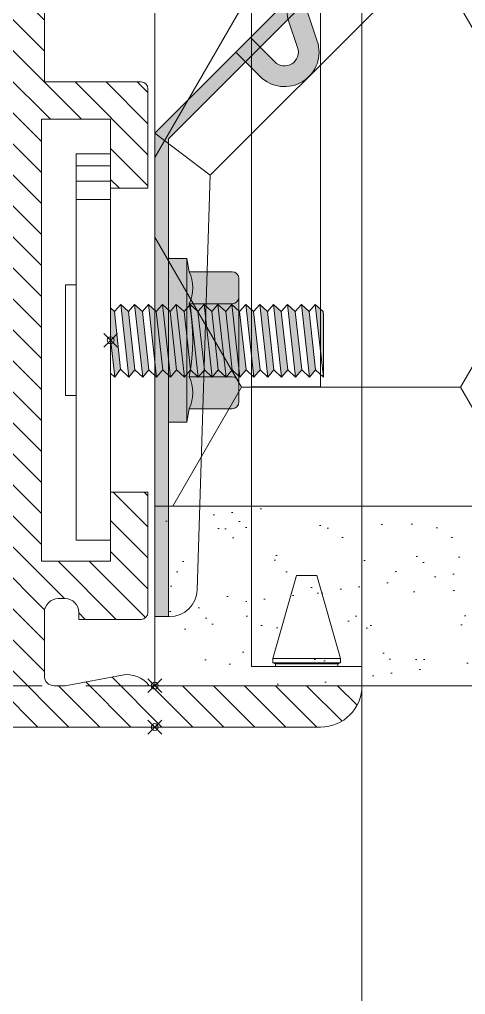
# Model space of a CAD drawing. Header units: millimetres. Extents: x -20000 to 230000, y -17405 to 24510.
# Drawn here: x 53857.7 to 53890, y -14959.4 to -14888.9 of the extents above; entities that cross this region are included whole.
import ezdxf

# ---------------------------------------------------------------- set-up
doc = ezdxf.new("R2010")
doc.units = ezdxf.units.MM
doc.header["$PDMODE"] = 35
doc.header["$PDSIZE"] = 0.5
doc.linetypes.add('CACHE', pattern=[9.524999999999999, 6.35, -3.175])
doc.layers.get('0').update_dxf_attribs({"lineweight": 13})
doc.layers.add('0 - Invisible', color=43, linetype='Continuous', lineweight=0, plot=False)
for name, color, linetype, lineweight in [('1 - Acier', 160, 'Continuous', 13), ('1 - Cotation et texte', 7, 'Continuous', 13), ('1 - INTERROMPU', 253, 'CACHE', 13), ('1 - Isolant', 132, 'Continuous', 13), ('1 - Platre', 252, 'Continuous', 13), ('1 - PVC', 7, 'Continuous', 13)]:
    doc.layers.add(name, color=color, linetype=linetype, lineweight=lineweight)
doc.layers.add('1 - Cache', color=7, linetype='Continuous', lineweight=0, true_color=0xffffff)

# ---------------------------------------------------------------- blocks, each defined once
blk = doc.blocks.new('Rehau - VR MB 190 - Vue de dessus de la joue droite')
at = {"layer": '1 - PVC', "linetype": 'ByBlock'}
for p, q in [((-8, -93.61458048899658), (-8.000000224492396, 1.299999999988358)), ((-2.999999643623596, -73.37538041721564), (-3.00000006754999, -10.61499999999069)), ((0, -40.29051354358671), (0, -193.7999999999884)), ((-3.000000041705789, -73.37538041721564), (-8, -73.37538045819383)), ((-6.448892194559448, -93.04504843405448), (-4.72866535175126, -87.01483236881904)), ((-3.270139693559031, -87.01483236881904), (-4.72866535175126, -87.0148319840082)), ((-1.549912850750843, -93.04504843405448), (-3.270139693559031, -87.01483236881904)), ((-6.448892191925552, -93.34610558737768), (-6.448892194559448, -93.04504843405448)), ((-1.549912850750843, -93.04504843405448), (-6.448892194559448, -93.04504843405448)), ((-1.54991285338474, -93.34610558737768), (-1.549912850750843, -93.04504843405448)), ((0, -93.61458048899658), (-8, -93.61458048899658)), ((-6.24939965250087, -93.41201999108307), (-6.448892191925552, -93.34610558737768)), ((-6.448892191925552, -93.34610558737768), (-1.54991285338474, -93.34610558737768)), ((-6.249399642954813, -93.61458048899658), (-6.249399652821012, -93.41201999090845)), ((-1.749405392809422, -93.41201999108307), (-6.249399652821012, -93.4120202101767)), ((-1.749405392809422, -93.41201999108307), (-1.54991285338474, -93.34610558737768)), ((-1.749405402355478, -93.61458048899658), (-1.74940539248928, -93.41201999090845))]:
    blk.add_line(p, q, dxfattribs=at)
blk = doc.blocks.new('*U214')
at = {"linetype": 'ByBlock'}
blk.add_blockref('Rehau - VR MB 190 - Vue de dessus de la joue droite', (765, 0), dxfattribs=at)
blk = doc.blocks.new('*U520')
at = {"layer": '1 - Isolant'}
h = blk.add_hatch(dxfattribs=at)
h.set_pattern_fill('HONEY', color=256, scale=5)
h.set_pattern_definition([(0, (57.50018129905402, 14.99999999999999), (23.8125, 13.748153225), [15.875, -31.75]), (120, (57.50018129905402, 14.99999999999999), (-23.81249994797095, 13.74815331511695), [15.87499999999996, -31.74999999999992]), (59.99999999999999, (57.50018129905402, 14.99999999999999), (5.202904551637744e-08, 27.49630654011694), [-31.75, 15.875])])
h.paths.add_polyline_path([(150.0000385328185, -72.00000000000001), (150.0000385328185, 0), (17.50014276623553, 0), (17.50014276623553, -72.00000000000001)])
at = {"layer": '1 - Platre'}
h = blk.add_hatch(dxfattribs=at)
h.set_pattern_fill('AR-SAND', color=256, scale=0.1)
h.set_pattern_definition([(37.50000000000001, (57.50018129905402, 14.99999999999999), (-0.1600031295984046, 4.894132373293424), [0, -3.860800000000001, 0, -4.318000000000001, 0, -4.1275]), (7.499999999999999, (57.50018129905402, 14.99999999999999), (4.495232831380027, 7.168251005683543), [0, -2.0828, 0, -3.4798, 0, -1.3335]), (327.5, (54.37598129905402, 14.99999999999999), (7.90992370241458, 0.01437184678545691), [0, -1.27, 0, -4.572, 0, -5.969]), (317.5, (54.37598129905402, 14.99999999999999), (7.635564524722972, 2.229293232572162), [0, -0.635, 0, -2.9972, 0, -3.429])])
h.paths.add_polyline_path([(150.0000385328185, -85), (150.0000385328185, -72.00000000000001), (17.50014276623553, -72.00000000000001), (17.50014276623553, -85)])
at = {"layer": '1 - Isolant'}
blk.add_lwpolyline([(150.0000385328185, 0), (17.50014276623553, 0), (17.50014276623553, -72.00000000000001), (150.0000385328185, -72.00000000000001)], dxfattribs=at)
at = {"layer": '1 - Platre'}
blk.add_lwpolyline([(150.0000385328185, -72.00000000000001), (17.50014276623553, -72.00000000000001), (17.50014276623553, -85), (150.0000385328185, -85)], dxfattribs=at)
blk = doc.blocks.new('*U788')
at = {"layer": '1 - Acier', "linetype": 'ByBlock'}
h = blk.add_hatch(color=256, dxfattribs=at)
h.paths.add_polyline_path([(0, -40), (1, -40.76197140813565), (1, -70), (0, -70)])
h.paths.add_polyline_path([(5.857864376266662, -34.14213562373152), (6.564971157458785, -34.84924240491819), (1, -40.41421356237333), (1, -40.76197140813565), (0, -40)])
h.paths.add_polyline_path([(10.16616928677104, -29.83383071323078, 0.2679491924311267), (9.648531196566182, -31.76568236580897), (7.625631329232419, -33.7885822331391), (6.918524548047571, -33.08147545195243)])
h.paths.add_polyline_path([(31.76568236581079, -9.648531196564363, 0.2679491924311219), (29.83383071322896, -10.16616928676922), (33.08147545195243, -6.91852454804939), (33.78858223313728, -7.625631329236057)])
h.paths.add_polyline_path([(40, 0), (40.76197140813747, -1), (40.41421356237697, -1), (34.84924240491819, -6.564971157456966), (34.14213562373334, -5.8578643762703)])
h.paths.add_polyline_path([(40.76197140813747, -1), (40, 0), (75, 0), (75, -1)])
blk.add_hatch(color=256, dxfattribs=at).paths.add_polyline_path([(10.16616928677104, -29.83383071323078, 0.2854064935530194), (9.686145479201514, -31.8898112008319), (10.34051696717506, -33.82125216111854, -0.7934172392961093), (8.68629150101333, -34.84924240491819), (6.918524548047572, -33.08147545195243), (5.857864376266664, -34.14213562373153), (7.625631329232419, -35.90990257669728, 0.7934172392920249), (11.76119499462948, -33.33992696719724), (11.00711972512363, -31.11420061843455), (31.11420061843091, -11.00711972512545), (33.33992696719361, -11.76119499462948, 0.7934172392918747), (35.9099025766991, -7.625631329236057), (34.14213562373335, -5.857864376270299), (33.08147545195243, -6.918524548049392), (34.84924240491819, -8.686291501016967, -0.7934172392860858), (33.82125216112036, -10.34051696717324), (31.8898112008319, -9.686145479201514, 0.2854064935532358), (29.83383071322896, -10.16616928676922)])
for p, q in [((40, 0), (20, -20)), ((40, 0), (75, 0)), ((40, 0), (43.05791085641249, -4.01315695545054)), ((75, 0), (75, -1.064573057126836)), ((40.41421356237697, -1), (20.70710678118485, -20.70710678118667)), ((75, -1), (40.41421356237697, -1)), ((43.05791085641249, -4.01315695545054), (73.06561491591128, -3.063496438051516)), ((43.05791085641249, -4.01315695545054), (23.53553390593152, -23.53553390593333)), ((34.14213562373334, -5.8578643762703), (33.08147545195243, -6.91852454804939)), ((34.14213562373334, -5.8578643762703), (33.08147545195243, -6.91852454804939)), ((35.9099025766991, -7.625631329236057), (34.14213562373334, -5.8578643762703)), ((35.9099025766991, -7.625631329236057), (34.14213562373334, -5.8578643762703)), ((34.84924240491819, -8.686291501016967), (33.08147545195243, -6.91852454804939)), ((34.84924240491819, -8.686291501016967), (33.08147545195243, -6.91852454804939)), ((33.82125216112036, -10.34051696717324), (31.8898112008319, -9.686145479201514)), ((33.82125216112036, -10.34051696717324), (31.8898112008319, -9.686145479201514)), ((33.33992696719361, -11.76119499462948), (31.11420061843091, -11.00711972512545)), ((33.33992696719361, -11.76119499462948), (31.11420061843091, -11.00711972512545)), ((35.9099025766991, -11.16116523516939), (35.9099025766991, -11.16116523516939)), ((35.9099025766991, -11.16116523516939), (35.9099025766991, -11.16116523516939))]:
    blk.add_line(p, q, dxfattribs=at)
for centre, radius, start, end in [((73, -1.064573057126836), 2, 271.8800662418404, 0), ((34.14213562373334, -9.393398282201815), 2.5, 251.2836386331669, 45.0000000000737), ((34.14213562373334, -9.393398282201815), 2.5, 251.2836386331669, 45.0000000000737), ((34.14213562373334, -9.393398282201815), 1, 251.2836386331669, 45.0000000000737), ((34.14213562373334, -9.393398282201815), 1, 251.2836386331669, 45.0000000000737), ((31.24804427560593, -11.58038284914255), 2, 71.28363863316694, 134.9999999999263), ((31.24804427560593, -11.58038284914255), 2, 71.28363863316694, 134.9999999999263)]:
    blk.add_arc(centre, radius, start, end, dxfattribs=at)
blk = doc.blocks.new('*U813')
at = {"layer": '1 - Acier', "linetype": 'ByBlock'}
h = blk.add_hatch(color=256, dxfattribs=at)
h.paths.add_polyline_path([(-0.1319388488609541, 9.094947017729282e-13), (-2.341059734662849, 9.094947017729282e-13), (-2.071149410279758, -0.2876097322105124), (2.100806369788188, -0.7085434022692425), (2.672532832795696, -0.3116070413443595)])
h.paths.add_polyline_path([(-2.598227167200093, -0.7321226444573767), (-2.071149410285215, -1.293763600085185), (2.145455075873543, -1.76227382147863), (2.672532832799334, -1.317760909228127)])
h.paths.add_polyline_path([(-2.598227167203731, -1.738276512335688), (-2.071149410281577, -2.299917467968953), (2.145455075879, -2.768427689362397), (2.672532832797515, -2.323914777110076)])
h.paths.add_polyline_path([(-2.598227167201912, -2.744430380219455), (-2.071149410285215, -3.306071335849083), (2.145455075879, -3.774581557242527), (2.672532832797515, -3.330068644990206)])
h.paths.add_polyline_path([(-2.598227167200093, -3.750584248103223), (-2.071149410283396, -4.312225203731032), (2.145455075879, -4.780735425126295), (2.672532832797515, -4.336222512872155)])
h.paths.add_polyline_path([(-2.598227167201912, -4.756738115983353), (-2.071149410283396, -5.3183790716148), (2.145455075880819, -5.786889293008244), (2.672532832799334, -5.342376380754104)])
h.paths.add_polyline_path([(-2.598227167201912, -5.762891983865302), (-2.071149410285215, -6.324532939494929), (2.145455075877181, -6.793043160886555), (2.672532832797515, -6.348530248637871)])
h.paths.add_polyline_path([(-2.598227167201912, -6.769045851747251), (-2.071149410285215, -7.330686807378697), (2.145455075877181, -7.799197028770323), (2.672532832797515, -7.35468411651982)])
h.paths.add_polyline_path([(-2.598227167200093, -7.7751997196292), (-2.071149410283396, -8.336840675260646), (2.145455075880819, -8.805350896652271), (2.672532832799334, -8.360837984398131)])
h.paths.add_polyline_path([(-2.598227167203731, -8.78135358750933), (-2.071149410283396, -9.342994543142595), (2.145455075879, -9.81150476453604), (2.672532832795696, -9.366991852281899)])
h.paths.add_polyline_path([(-2.598227167201912, -9.787507455391278), (-2.071149410283396, -10.34914841102272), (2.145455075879, -10.81765863241617), (2.672532832797515, -10.37314572016567)])
h.paths.add_polyline_path([(-2.598227167201912, -10.79366132327323), (-2.071149410283396, -11.35530227890649), (2.145455075875362, -11.82381250029994), (2.672532832795696, -11.3792995880458)])
h.paths.add_polyline_path([(-2.598227167201912, -11.79981519115518), (-2.071149410283396, -12.36145614678844), (2.145455075877181, -12.82996636818007), (2.672532832799334, -12.38545345592956)])
h.paths.add_polyline_path([(-2.598227167201912, -12.80596905903712), (-2.071149410283396, -13.36761001467039), (2.145455075877181, -13.83612023606383), (2.672532832795696, -13.39160732380969)])
h.paths.add_polyline_path([(-2.598227167200093, -13.81212292692271), (-2.071149410283396, -14.37376388255052), (2.145455075879, -14.84227410394396), (2.672532832799334, -14.39776119169346)])
h.paths.add_polyline_path([(-2.598227167201912, -14.81827679480284), (-2.071149410283396, -15.37991775043429), (-1.809540957738135, -15.40898527014633), (2.666520869714077, -15.40898527015179), (2.672532832793877, -15.40391505957177)])
for p, q in [((-2.598227167201912, -1.738276512339326), (-2.5702682626561, -1.714697270149372)), ((-2.071149410283396, -2.299917467968953), (-2.598227167201912, -1.738276512339326)), ((-2.598227167201912, -2.744430380219455), (-2.071149410283396, -2.299917467968953)), ((-2.071149410283396, -3.306071335850902), (-2.598227167201912, -2.744430380219455)), ((-2.598227167201912, -2.744430380219455), (2.672532832797515, -3.330068644990206)), ((2.672532832797515, -3.330068644990206), (2.145455075877181, -2.768427689360578)), ((-2.598227167201912, -3.750584248101404), (-2.071149410283396, -3.306071335850902)), ((2.145455075877181, -3.774581557242527), (-2.071149410283396, -3.306071335850902)), ((2.672532832797515, -3.330068644990206), (2.145455075877181, -3.774581557242527)), ((-2.071149410283396, -4.312225203732851), (-2.598227167201912, -3.750584248101404)), ((-2.598227167201912, -3.750584248101404), (2.672532832797515, -4.336222512872155)), ((2.672532832797515, -4.336222512872155), (2.145455075877181, -3.774581557242527)), ((-2.598227167201912, -4.756738115983353), (-2.071149410283396, -4.312225203732851)), ((-2.071149410283396, -5.3183790716148), (-2.598227167201912, -4.756738115983353)), ((-2.598227167201912, -4.756738115983353), (2.672532832797515, -5.342376380754104)), ((2.145455075877181, -4.780735425124476), (-2.071149410283396, -4.312225203732851)), ((2.672532832797515, -4.336222512872155), (2.145455075877181, -4.780735425124476)), ((2.672532832797515, -5.342376380754104), (2.145455075877181, -4.780735425124476)), ((-2.598227167201912, -5.762891983865302), (-2.071149410283396, -5.3183790716148)), ((2.145455075877181, -5.786889293006425), (-2.071149410283396, -5.3183790716148)), ((2.672532832797515, -5.342376380754104), (2.145455075877181, -5.786889293006425)), ((-2.071149410283396, -6.324532939496748), (-2.598227167201912, -5.762891983865302)), ((-2.598227167201912, -5.762891983865302), (2.672532832797515, -6.348530248636052)), ((-2.598227167201912, -6.769045851747251), (-2.071149410283396, -6.324532939496748)), ((2.145455075877181, -6.793043160888374), (-2.071149410283396, -6.324532939496748)), ((2.672532832797515, -6.348530248636052), (2.145455075877181, -5.786889293006425)), ((2.672532832797515, -6.348530248636052), (2.145455075877181, -6.793043160888374)), ((-2.071149410283396, -7.330686807378697), (-2.598227167201912, -6.769045851747251)), ((-2.598227167201912, -6.769045851747251), (2.672532832797515, -7.354684116518001)), ((2.672532832797515, -7.354684116518001), (2.145455075877181, -6.793043160888374)), ((-2.598227167201912, -7.7751997196292), (-2.071149410283396, -7.330686807378697)), ((2.145455075877181, -7.799197028770323), (-2.071149410283396, -7.330686807378697)), ((2.672532832797515, -7.354684116518001), (2.145455075877181, -7.799197028770323)), ((-2.071149410283396, -8.336840675260646), (-2.598227167201912, -7.7751997196292)), ((-2.598227167201912, -7.7751997196292), (2.672532832797515, -8.36083798439995)), ((-2.598227167201912, -8.781353587511148), (-2.071149410283396, -8.336840675260646)), ((2.145455075877181, -8.805350896652271), (-2.071149410283396, -8.336840675260646)), ((2.672532832797515, -8.36083798439995), (2.145455075877181, -7.799197028770323)), ((2.672532832797515, -8.36083798439995), (2.145455075877181, -8.805350896652271)), ((-2.071149410283396, -9.342994543142595), (-2.598227167201912, -8.781353587511148)), ((-2.598227167201912, -8.781353587511148), (2.672532832797515, -9.366991852281899)), ((2.672532832797515, -9.366991852281899), (2.145455075877181, -8.805350896652271)), ((-2.598227167201912, -9.787507455393097), (-2.071149410283396, -9.342994543142595)), ((-2.071149410283396, -10.34914841102454), (-2.598227167201912, -9.787507455393097)), ((-2.598227167201912, -9.787507455393097), (2.672532832797515, -10.37314572016385)), ((2.145455075877181, -9.81150476453422), (-2.071149410283396, -9.342994543142595)), ((2.672532832797515, -9.366991852281899), (2.145455075877181, -9.81150476453422)), ((2.672532832797515, -10.37314572016385), (2.145455075877181, -9.81150476453422)), ((-2.598227167201912, -10.79366132327505), (-2.071149410283396, -10.34914841102454)), ((2.145455075877181, -10.81765863241617), (-2.071149410283396, -10.34914841102454)), ((2.672532832797515, -10.37314572016385), (2.145455075877181, -10.81765863241617)), ((-2.071149410283396, -11.35530227890649), (-2.598227167201912, -10.79366132327505)), ((-2.598227167201912, -10.79366132327505), (2.672532832797515, -11.3792995880458)), ((2.672532832797515, -11.3792995880458), (2.145455075877181, -10.81765863241617)), ((-2.598227167201912, -11.79981519115699), (-2.071149410283396, -11.35530227890649)), ((-2.071149410283396, -12.36145614678844), (-2.598227167201912, -11.79981519115699)), ((-2.598227167201912, -11.79981519115699), (2.672532832797515, -12.38545345592775)), ((2.145455075877181, -11.82381250029812), (-2.071149410283396, -11.35530227890649)), ((2.672532832797515, -11.3792995880458), (2.145455075877181, -11.82381250029812)), ((2.672532832797515, -12.38545345592775), (2.145455075877181, -11.82381250029812)), ((-2.598227167201912, -12.80596905903894), (-2.071149410283396, -12.36145614678844)), ((2.145455075877181, -12.82996636818007), (-2.071149410283396, -12.36145614678844)), ((2.672532832797515, -12.38545345592775), (2.145455075877181, -12.82996636818007)), ((-2.071149410283396, -13.36761001467039), (-2.598227167201912, -12.80596905903894)), ((-2.598227167201912, -12.80596905903894), (2.672532832797515, -13.39160732380969)), ((-2.598227167201912, -13.81212292692089), (-2.071149410283396, -13.36761001467039)), ((2.145455075877181, -13.83612023606202), (-2.071149410283396, -13.36761001467039)), ((2.672532832797515, -13.39160732380969), (2.145455075877181, -12.82996636818007)), ((2.672532832797515, -13.39160732380969), (2.145455075877181, -13.83612023606202)), ((-2.071149410283396, -14.37376388255234), (-2.598227167201912, -13.81212292692089)), ((-2.598227167201912, -13.81212292692089), (2.672532832797515, -14.39776119169164)), ((2.672532832797515, -14.39776119169164), (2.145455075877181, -13.83612023606202)), ((-2.598227167201912, -14.81827679480284), (-2.071149410283396, -14.37376388255234)), ((-2.071149410283396, -15.37991775043429), (-2.598227167201912, -14.81827679480284)), ((-2.598227167201912, -14.81827679480284), (2.672532832797515, -15.40391505957359)), ((2.145455075877181, -14.84227410394396), (-2.071149410283396, -14.37376388255234)), ((2.672532832797515, -14.39776119169164), (2.145455075877181, -14.84227410394396)), ((-2.598227167201912, -15.40898527014997), (-2.598227167201912, -15.40898527014997)), ((-1.809540957749049, -15.40898527014633), (-2.071149410283396, -15.37991775043429)), ((2.666520869712258, -15.40898527015179), (-1.809540957749049, -15.40898527014633)), ((2.672532832797515, -15.40391505957359), (2.145455075877181, -14.84227410394396)), ((2.672532832797515, -15.40391505957359), (2.666520869712258, -15.40898527015179))]:
    blk.add_line(p, q, dxfattribs=at)
for points in [[(4.000000000000001, 2.499999999999091), (4.000000000000001, 3.269392237766624), (-4, 3.269392237766624), (-4, 2.500000000000909)], [(-12.63378229391128, 2.500000000000909), (-12.63378229391128, 9.094947017729282e-13)], [(-11.52694870436244, 2.500000000000909), (-11.52694870436244, 9.094947017729282e-13)], [(-10.17949923135529, 2.500000000000909), (-10.17949923135529, 9.094947017729282e-13)], [(-2.071149410283396, -1.293763600087004), (-2.598227167201912, -0.7321226444573767), (2.672532832797515, -1.317760909228127), (2.100806369786369, -0.7085434022692425), (-2.071149410283396, -0.2876097322068745), (-2.341059734664668, 9.094947017729282e-13)], [(2.380101985747388, 9.094947017729282e-13), (2.672532832797515, -0.3116070413461784), (-0.1319388488664111, 9.094947017729282e-13)], [(-2.598227167201912, -0.7321226444573767), (-2.071149410283396, -0.2876097322068745)], [(2.672532832797515, -0.3116070413461784), (2.100806369786369, -0.7085434022692425)], [(2.672532832797515, -1.317760909228127), (2.145455075877181, -1.76227382147863)]]:
    blk.add_lwpolyline(points, dxfattribs=at)
for points in [[(-13.5, 2.500000000000909), (-13.5, 9.094947017729282e-13), (14.45930138959739, -9.094947017729282e-13), (14.45930138959739, 2.499999999999091)], [(2.145455075877181, -1.76227382147863), (2.672532832797515, -2.323914777110076), (-2.598227167201912, -1.738276512339326), (-2.071149410283396, -1.293763600087004)], [(2.672532832797515, -2.323914777110076), (-2.598227167201912, -1.738276512339326), (-2.071149410283396, -2.299917467968953), (2.145455075877181, -2.768427689360578)]]:
    blk.add_lwpolyline(points, close=True, dxfattribs=at)
blk = doc.blocks.new('*U814')
at = {"layer": '1 - Acier', "linetype": 'ByBlock'}
h = blk.add_hatch(color=256, dxfattribs=at)
h.paths.add_polyline_path([(5.929604999999363, 1.317689999999857), (4.96329372923902, 1.493380243078718), (4.685162751720789, 1.607638021439925), (4.396052781119586, 1.690278267478789), (4.099554961920155, 1.740276696838919), (3.799334229241147, 1.757011359839453), (3.499115253480348, 1.740276696838919), (3.202613920439042, 1.690278267478789), (2.913505706759686, 1.607638021439925), (2.635379999999721, 1.493380243078718), (1.982281885319033, 1.608462016920384), (1.324262637721411, 1.690865078759089), (0.6629544358802448, 1.740392653558956), (7.105427357601002e-15, 1.756914729239725), (-0.6629526789602025, 1.740392653560775), (-1.32426088079955, 1.690865078760908), (-1.982281885320837, 1.608462016920384), (-2.635392298439903, 1.493380243080537), (-2.913525032879981, 1.607638021439925), (-3.202633246559337, 1.690278267480608), (-3.499131065760587, 1.740273183000681), (-3.799353555359623, 1.757007846001216), (-4.099570774200394, 1.740273183000681), (-4.396072107239881, 1.690274753640551), (-4.685178564001028, 1.607638021439925), (-4.963306027681021, 1.493380243080537), (-5.929604999999349, 1.317689999999857)])
h.paths.add_polyline_path([(-3.135392298439903, 5.095071513840594, -0.4142135623731282), (-2.635392298439903, 4.595071513840594, -0.4142135623730951), (-2.135392298439903, 5.095071513838775)])
h.paths.add_polyline_path([(2.135379999999721, 5.095071513838775, -0.4142135623731282), (2.635379999999721, 4.595071513838775, -0.4142135623730951), (3.135379999999721, 5.095071513838775)])
at = {"layer": '1 - Cache'}
h = blk.add_hatch(color=256, dxfattribs=at)
h.paths.add_polyline_path([(2.635379999999721, 1.493380243078718), (2.913505706759685, 1.607638021439925), (3.202613920439044, 1.690278267478789), (3.499115253480345, 1.740276696838919), (3.799334229239329, 1.757011359839453), (4.099554961920155, 1.740276696838919), (4.396052781119587, 1.690278267478788), (4.685162751718972, 1.607638021439926), (4.96329372923902, 1.493380243078718), (4.96329372923902, 4.595071513838775, 0.4142135623730951), (4.46329372923902, 5.095071513838775), (3.135379999999841, 5.095071513839093, 0.4142135623733516), (2.635379999999721, 4.595071513838775)])
h.paths.add_polyline_path([(0.6629544358802427, 1.740392653558956), (1.324262637719597, 1.690865078759088), (1.982281885319036, 1.608462016920385), (2.635379999999721, 1.493380243078718), (2.635379999999721, 4.595071513838775, -0.4142135623733516), (3.135379999999841, 5.095071513839093), (-3.135392298439903, 5.095071513840594, -0.4142135623730951), (-2.635392298439903, 4.595071513840594), (-2.635392298439903, 1.493380243080537), (-1.982281885320844, 1.608462016920383), (-1.324260880799536, 1.690865078760909), (-0.6629526789602057, 1.740392653560775), (1.013590467041649e-14, 1.756914729239724)])
h.paths.add_polyline_path([(-4.963306027681022, 1.493380243080537), (-4.685178564001024, 1.607638021439925), (-4.396072107239887, 1.690274753640551), (-4.099570774200391, 1.740273183000682), (-3.799353555359622, 1.757007846001215), (-3.499131065760588, 1.740273183000682), (-3.202633246561156, 1.690278267480608), (-2.91352503287998, 1.607638021439924), (-2.635392298439903, 1.493380243080537), (-2.635392298439903, 4.595071513840594, 0.4142135623730951), (-3.135392298439903, 5.095071513840594), (-4.463306027681021, 5.095071513840594, 0.4142135623730951), (-4.963306027681021, 4.595071513840594)])
h.paths.add_polyline_path([(5.929604999999357, 0), (5.929604999999362, 1.317689999999857), (-5.929604999999349, 1.317689999999857), (-5.929604999999349, 0)])
at = {"layer": '1 - Acier', "linetype": 'ByBlock'}
for points in [[(-5.929604999999349, 1.317689999999857), (-4.963306027681021, 1.493380243080537), (-4.685178564001028, 1.607638021439925), (-4.396072107239881, 1.690274753640551), (-4.099570774200394, 1.740273183000681), (-3.799353555359623, 1.757007846001216), (-3.499131065760587, 1.740273183000681), (-3.202633246561156, 1.690278267480608), (-2.913525032879981, 1.607638021439925), (-2.635392298439903, 1.493380243080537), (-1.982281885320837, 1.608462016920384), (-1.32426088079955, 1.690865078760908), (-0.6629526789602025, 1.740392653560775), (7.105427357601002e-15, 1.756914729239725), (0.6629544358802448, 1.740392653558956), (1.324262637719592, 1.690865078759089), (1.982281885319033, 1.608462016920384), (2.635379999999721, 1.493380243078718), (2.635379999999721, 4.595071513838775, -0.414213562373095), (3.135379999999721, 5.095071513838775)], [(-4.963306027681021, 1.493380243080537), (-4.963306027681021, 4.595071513840594, -0.414213562373095), (-4.463306027681021, 5.095071513840594), (-3.135392298439903, 5.095071513840594)], [(5.929604999999363, 1.317689999999857), (4.96329372923902, 1.493380243078718), (4.96329372923902, 4.595071513838775, 0.414213562373095), (4.46329372923902, 5.095071513838775), (-3.135392298439903, 5.095071513840594, -0.414213562373095), (-2.635392298439903, 4.595071513840594), (-2.635392298439903, 1.493380243080537)]]:
    blk.add_lwpolyline(points, format="xyb", dxfattribs=at)
blk.add_lwpolyline([(2.635379999999721, 1.493380243078718), (2.913505706759686, 1.607638021439925), (3.202613920439042, 1.690278267478789), (3.499115253480348, 1.740276696838919), (3.799334229239328, 1.757011359839453), (4.099554961920155, 1.740276696838919), (4.396052781119586, 1.690278267478789), (4.68516275171897, 1.607638021439925), (4.96329372923902, 1.493380243078718)], dxfattribs=at)
blk.add_lwpolyline([(-5.929604999999349, 1.317689999999857), (-5.929604999999349, 0), (5.929604999999356, 0), (5.929604999999363, 1.317689999999857)], close=True, dxfattribs=at)
blk = doc.blocks.new('*U815')
for name, p, rotation in [('*U813', (0, 0), 90), ('*U814', (4.200000000011637, 0), 270)]:
    blk.add_blockref(name, p, dxfattribs=dict(rotation=rotation))
blk = doc.blocks.new('Rehau - DL98')
at = {"layer": '1 - PVC', "linetype": 'ByBlock'}
h = blk.add_hatch(dxfattribs=at)
h.set_pattern_fill('ANSI31', color=256, scale=0.5, angle=270, style=0)
h.set_pattern_definition([(315, (98, 0), (1.122532015133644, 1.122532015133644), [])])
h.paths.add_polyline_path([(1.879529492071015, 37.82031643489609, 0.3966685553808879), (0, 35.8239480178454), (0, 0), (1.799999999988358, 0, 0.4689688986931894), (3.766506847430719, 2.364487062906846), (2.999999999985448, 6.499999999883585), (3, 14.99999999994179), (38, 15), (39.80000000000291, 15, 0.4689688986932354), (41.76650684743072, 17.36448706290685), (41, 21.5), (41, 22.5, -0.4142135623730951), (41.5, 23), (51.30000000000291, 23), (51.30000000000291, 16, 0.4142135623730951), (51.80000000000291, 15.5), (58.99999999998545, 15.5), (59, 18.20000000001164), (54.00000000001455, 18.20000000001164), (54.00000000001455, 23.20000000006985), (68, 23.20000000001164), (86.00000000001455, 23.20000000001164), (86.00000000001455, 18.20000000001164), (81.00000000001455, 18.20000000001164), (80.99999999998545, 15.5), (89.69999999999709, 15.5, 0.4142135623730951), (90.19999999999709, 16), (90.19999999999709, 20.5), (89.69999999999709, 20.5, -0.4142135623730951), (88.69999999999709, 21.5), (88.69999999999709, 22, -0.4142135623730951), (89.69999999999709, 23), (94.30000000000291, 23, -0.4142135623731307), (95, 22.29999999998836), (95.00000000001455, 21.5), (94.23349315256928, 17.36448706290685, 0.2850017038207022), (95, 15.40000000002328), (95, 15), (97.99999999998545, 15), (98, 25.90000000002328), (98, 66, 0.4142135623730951), (97, 67), (93, 67), (92.99999999998545, 64.29999999998836), (95.30000000000291, 64.29999999998836), (95.30000000000291, 60, -0.4142135623730951), (94.30000000000291, 59), (88.5, 59, -0.4142135623730951), (87.5, 60), (87.5, 60.5, -0.4142135623730951), (88.5, 61.5), (89, 61.5), (89, 67), (86.49999999998545, 67), (86.7624659905996, 64), (68.32562743491144, 62.5489893371705), (67.99999999998545, 62.22336190222995), (67.72188789721986, 62.50147400511196), (51.57845909573371, 61.23095860442845, -0.4374089726612938), (50.5, 62.22787593811518), (50.5, 77.5), (52, 77.5), (52, 80.00525588833261, 0.3394542588165427), (51.85176380905614, 80.19844105356606), (50.75176380902121, 80.49318516528001, 0.493145426031467), (50.5, 80.29999999998836), (50.5, 79.54999999998836, -0.4931454260510824), (50.12235428644635, 79.26022225210909), (47.37059047745424, 79.99755514250137, -0.3394542588633446), (47, 80.48051805567229), (47, 83.51948194432771, -0.3394542588633955), (47.37059047745424, 84.00244485749863), (50.1223542864609, 84.73977774789091, -0.4931454260917456), (50.5, 84.44999999995343), (50.5, 83.70000000001164, 0.4931454260900017), (50.75176380905032, 83.50681483471999), (51.85176380901248, 83.80155894643394, 0.3394542589447556), (52, 83.9947441117256), (52.00000000001455, 87.00000000005821), (50.49999999995634, 87.00000000005821), (39.48236190978787, 84.04783277120441, 0.3394542588633612), (38, 82.11598111863714), (38, 40)])
h.paths.add_polyline_path([(38, 37.29508844472002), (38, 17.70000000001164), (2.30000000000291, 17.70000000001164), (2.30000000000291, 35.14077809988521)], flags=16)
h.paths.add_polyline_path([(40, 37.413897450082, 0.327538221718526), (40.69999999999709, 38.3678366515087), (40.69999999998254, 41), (48.19999999999709, 41), (48.19999999999709, 25.70000000001164), (46.30000000000291, 25.70000000001164), (44, 25.70000000001164), (40, 25.70000000001164)], flags=16)
h.paths.add_polyline_path([(40.70000000001164, 43), (40.69999999999709, 67), (48.20000000001164, 67), (48.20000000001164, 43)], flags=16)
h.paths.add_polyline_path([(50.19999999999709, 57.56843380007194), (50.19999999999709, 57.95192733907606, -0.3913924554663752), (50.66077045215934, 58.45038600597763), (53.69999999999709, 58.68957855878398), (53.83241696543701, 58.70000000001164), (65.5, 59.61825869936729), (65.49999999998545, 56.89999999996508), (67, 56.90000000002328), (67, 59.73631125950487), (69, 59.89371467323508), (69, 56.90000000002328), (70.5, 56.89999999996508), (70.5, 60.01176723343087), (82, 60.91683686187025), (82.00000000001455, 56.89999999996508), (83.50000000001455, 56.90000000002328), (83.5, 61.03488942218246), (84.79999999998836, 61.13720164098777), (84.80000000000291, 60.5), (84.80000000000291, 60, 0.2288714561773755), (86, 57.27236366062425), (86, 25.90000000002328), (50.19999999999709, 25.90000000002328)], flags=16)
h.paths.add_polyline_path([(40.69999999999709, 69.00000000005821), (40.70000000001164, 81.5788522270741), (44.69999999999709, 82.65064899693243), (44.69999999999709, 80.48051805567229, 0.3394542588589886), (46.77530667366227, 77.77592574205482), (48.19999999999709, 77.39418031577952), (48.19999999999709, 69)], flags=16)
h.paths.add_polyline_path([(88.30000000000291, 43), (95.29999999998836, 42.99999999994179), (95.30000000000291, 25.70000000006985), (88.29999999998836, 25.70000000006985)], flags=16)
h.paths.add_polyline_path([(88.30000000001746, 45), (88.30000000000291, 56.29999999998836), (88.69999999999709, 56.29999999998836), (88.69999999999709, 55.5, 0.4142135623730951), (89.69999999999709, 54.5), (90.19999999998254, 54.5), (90.19999999999709, 56.30000000004657), (91.80000000001746, 56.30000000004657), (91.80000000000291, 54.5), (92.30000000000291, 54.5, 0.4142135623730951), (93.30000000000291, 55.5), (93.30000000000291, 56.29999999998836), (95.30000000000291, 56.29999999998836), (95.30000000000291, 45)], flags=16)
h.paths.add_polyline_path([(98.00000000001455, 15.00000000005821), (95, 15.00000000005821), (95, 0, 0.4142135623730951), (98, 3)], flags=17)
at = {"layer": '0 - Invisible'}
for p in [(70, 18.20000000001164), (95, 15), (98, 15)]:
    blk.add_point(p, dxfattribs=at)
at = {"layer": '1 - PVC', "linetype": 'ByBlock'}
blk.add_lwpolyline([(41.5, 23), (51.30000000000291, 23), (51.30000000000291, 16, 0.4142135623730951), (51.80000000000291, 15.5), (59, 15.5), (59, 18.20000000001164), (54, 18.20000000001164), (54, 23.20000000001164), (68, 23.20000000001164), (86, 23.20000000001164), (86, 18.20000000001164), (81, 18.20000000001164), (81, 15.5), (89.69999999999709, 15.5, 0.4142135623730951), (90.19999999999709, 16), (90.19999999999709, 20.5), (89.69999999999709, 20.5, -0.4142135623730951), (88.69999999999709, 21.5), (88.69999999999709, 22, -0.4142135623730951), (89.69999999999709, 23), (94.30000000000291, 23, -0.4142135623731307), (95, 22.29999999998836), (95, 21.5), (94.23349315256928, 17.36448706290685, 0.2850017038207023), (95, 15.40000000002328), (95, 0, 0.4142135623730951), (98, 3), (98, 25.90000000002328)], format="xyb", dxfattribs=at)
blk = doc.blocks.new('*U789')
at = {"xscale": -1}
for name, p, rotation in [('Rehau - DL98', (32.5, -5.000000000000909), 90), ('*U788', (17.5, -20.00000000000091), 90), ('*U815', (14.29999999998836, -75.00000000000091), 180)]:
    blk.add_blockref(name, p, dxfattribs=dict(at, rotation=rotation))

msp = doc.modelspace()

# ---------------------------------------------------------------- linework, layer by layer
at = {"layer": '1 - INTERROMPU'}
msp.add_line((53110.0398883314, -14937.07159325538), (53889.99991592819, -14937.07159325538), dxfattribs=at)

# ---------------------------------------------------------------- block references
for name, p in [('*U214', (53117.5, -14842.07159325538)), ('*U520', (53850, -14852.07159325538))]:
    msp.add_blockref(name, p)
at = {"layer": '1 - Cotation et texte'}
msp.add_blockref('*U789', (53849.99990044437, -14837.07159325538), dxfattribs=at)

doc.saveas('drawing.dxf')
